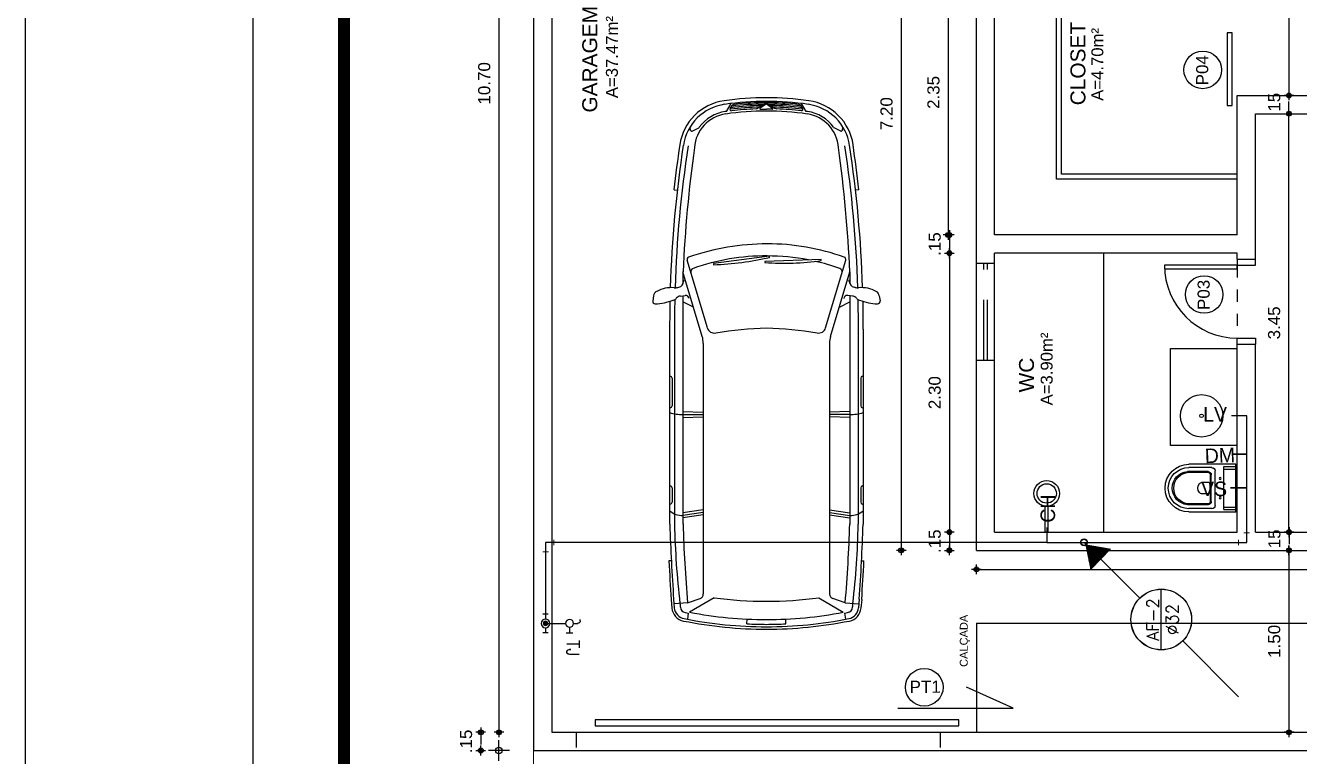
# Model space of a CAD drawing. Header units: millimetres. Extents: x 2426 to 2585, y 1215 to 1309.
# Drawn here: x 2507.04 to 2517.54, y 1273.94 to 1279.96 of the extents above; entities that cross this region are included whole.
import ezdxf
from ezdxf.enums import TextEntityAlignment as Align

# ---------------------------------------------------------------- set-up
doc = ezdxf.new("R2010")
doc.units = ezdxf.units.MM
doc.linetypes.add('DASHED', pattern=[0.75, 0.5, -0.25])
doc.linetypes.add('HIDDEN2', pattern=[0.1875, 0.125, -0.0625])
for name, color, linetype in [('01', 1, 'Continuous'), ('02', 2, 'Continuous'), ('A-PEN-B', 5, 'Continuous'), ('A-PEN-C', 4, 'Continuous'), ('A-PEN-G', 3, 'Continuous'), ('A-PEN-M', 6, 'Continuous'), ('CONEXÃO_HIDRÁULICA', 2, 'Continuous'), ('COTAS', 7, 'Continuous'), ('DIVERSOS', 4, 'Continuous'), ('HATCH', 8, 'Continuous'), ('PORTAS', 3, 'Continuous'), ('PROJEÇÃO', 8, 'HIDDEN2'), ('SIMBOLOS_AGUA', 3, 'Continuous'), ('TEXTO0', 7, 'Continuous'), ('TEXTO2', 3, 'Continuous'), ('TUBULAÇÃO_HIDRÁULICA', 5, 'Continuous'), ('TXT_0', 7, 'Continuous')]:
    doc.layers.add(name, color=color, linetype=linetype)
doc.styles.add('ADITIVOCAD', font='ROMANS.shx')
doc.styles.add('CARIMBO_DADOS', font='arial.ttf', dxfattribs={"height": 0.1})
doc.styles.add('SANSSERIF', font='sas_____.pfb', dxfattribs={"height": 1})

# ---------------------------------------------------------------- blocks, each defined once
blk = doc.blocks.new('CIRCULOS')
at = {"layer": 'A-PEN-M'}
for p, q in [((-4, 0), (4, 0)), ((0, 4), (0, -4))]:
    blk.add_line(p, q, dxfattribs=at)
for radius in [2, 1]:
    blk.add_circle((0, 0), radius, dxfattribs=at)
blk = doc.blocks.new('BOLA')
for p, q in [((-1.44, 0), (1.44, 0)), ((0, -1.44), (0, 1.44))]:
    blk.add_line(p, q)
blk.add_circle((0, 0), 0.452)
blk = doc.blocks.new('Adh_hicol0')
for radius in [0.559, 0.515]:
    blk.add_circle((0, 0), radius)
blk = doc.blocks.new('Adh_BalaoAf')
for p, q in [((0, 0), (0.65, 0)), ((1.8, 0), (1.15, 0))]:
    blk.add_line(p, q)
blk.add_circle((0.9, 0), 0.25)
blk = doc.blocks.new('Adh_Afn')
blk.add_line((-0.25, 0), (0.25, 0))
blk.add_circle((0, 0), 0.25)
at = {"flags": 8}
for tag, p in [('$AF', (0, 0.07)), ('$DIAM', (0, -0.091))]:
    blk.add_attdef(tag, text='', height=0.1, dxfattribs=at).set_placement(p, align=Align.MIDDLE)
blk = doc.blocks.new('Adh_hiutiliz')
blk.add_line((0, 0), (0.12, 0))
at = {"flags": 8}
blk.add_attdef('$N', text='', height=0.09, dxfattribs=at).set_placement((0.226, 0.042), align=Align.MIDDLE)
blk = doc.blocks.new('Adh_cx_te90c')
h = blk.add_hatch()
h.set_pattern_fill('_U', color=256, scale=0.002, angle=45, style=0, double=1)
h.set_pattern_definition([(45, (-6.4294139, -5.0577083), (-0.00141421356, 0.00141421356), []), (135, (-6.4294139, -5.0577083), (-0.00141421356, -0.00141421356), [])])
h.paths.add_polyline_path([(-0.017, 0, 1), (0.017, 0, 1)])
for p, q in [((-0.078, 0.022), (-0.078, -0.022)), ((0.078, -0.022), (0.078, 0.022)), ((-0.078, 0), (-0.036, 0)), ((0.036, 0), (0.078, 0))]:
    blk.add_line(p, q)
for radius in [0.0359, 0.017]:
    blk.add_circle((0, 0), radius)
blk = doc.blocks.new('ADH_TOR_PRE')
for p, q in [((-0.028, 0.078), (0.028, 0.078)), ((0, 0.032), (0, 0.078)), ((-0.078, 0), (-0.032, 0)), ((0.032, 0), (0.067, 0)), ((0.088, -0.022), (0.088, -0.032))]:
    blk.add_line(p, q)
blk.add_circle((0, 0), 0.0323)
blk.add_arc((0.067, -0.022), 0.0217, 359.6876, 88.1133)

msp = doc.modelspace()

# ---------------------------------------------------------------- hatches: boundary and pattern name
at = {"layer": 'HATCH', "lineweight": 18}
h = msp.add_hatch(dxfattribs=at)
h.set_pattern_fill('LINE,_O', color=256, scale=0.001, angle=248.4888)
h.set_pattern_definition([(248.48882318, (2332.1632736, 3505.723881), (0.002953848728, -0.001164217631), [])])
h.paths.add_polyline_path([(2515.82, 1275.483), (2515.982, 1275.649), (2515.78, 1275.684)])

# ---------------------------------------------------------------- linework, layer by layer
at = {"color": 253}
for p, q in [((2512.818, 1279.256), (2512.857, 1279.322)), ((2512.847, 1279.276), (2512.864, 1279.304)), ((2513.147, 1279.329), (2513.076, 1279.282)), ((2513.147, 1279.317), (2513.096, 1279.283)), ((2513.098, 1279.274), (2513.147, 1279.274)), ((2513.147, 1279.329), (2513.217, 1279.282)), ((2513.147, 1279.317), (2513.198, 1279.283)), ((2513.195, 1279.274), (2513.147, 1279.274)), ((2513.446, 1279.276), (2513.43, 1279.304)), ((2513.475, 1279.256), (2513.437, 1279.322)), ((2512.52, 1279.102), (2512.518, 1279.129)), ((2512.535, 1279.094), (2512.589, 1279.121)), ((2513.759, 1279.094), (2513.704, 1279.121)), ((2513.774, 1279.102), (2513.776, 1279.129)), ((2512.385, 1278.609), (2512.418, 1278.605)), ((2513.909, 1278.609), (2513.876, 1278.605)), ((2512.66, 1277.471), (2512.493, 1278.03)), ((2513.171, 1278.062), (2512.71, 1278.001)), ((2513.598, 1278.036), (2513.134, 1278.019)), ((2513.134, 1278.019), (2513.134, 1278.01)), ((2513.173, 1278.052), (2513.171, 1278.062)), ((2513.599, 1278.026), (2513.598, 1278.036)), ((2513.634, 1277.471), (2513.801, 1278.03)), ((2512.459, 1277.933), (2512.459, 1277.833)), ((2512.618, 1277.4), (2512.459, 1277.933)), ((2512.71, 1278.001), (2512.711, 1277.992)), ((2513.676, 1277.4), (2513.835, 1277.933)), ((2513.835, 1277.933), (2513.835, 1277.833)), ((2512.416, 1277.804), (2512.424, 1277.806)), ((2513.877, 1277.804), (2513.869, 1277.806)), ((2512.217, 1277.736), (2512.21, 1277.693)), ((2512.438, 1277.733), (2512.477, 1277.738)), ((2512.459, 1277.736), (2512.459, 1275.852)), ((2513.856, 1277.733), (2513.817, 1277.738)), ((2513.834, 1277.736), (2513.834, 1275.852)), ((2514.077, 1277.736), (2514.084, 1277.693)), ((2512.546, 1277.642), (2512.459, 1277.686)), ((2513.748, 1277.642), (2513.835, 1277.686)), ((2512.349, 1277.46), (2512.349, 1275.852)), ((2512.389, 1277.46), (2512.389, 1275.852)), ((2513.904, 1277.46), (2513.904, 1275.852)), ((2513.944, 1277.46), (2513.944, 1275.852)), ((2512.626, 1277.343), (2512.626, 1275.278)), ((2513.667, 1277.343), (2513.667, 1275.278)), ((2512.354, 1277.072), (2512.349, 1277.072)), ((2513.939, 1277.072), (2513.944, 1277.072)), ((2512.369, 1277.057), (2512.369, 1276.828)), ((2513.924, 1277.057), (2513.924, 1276.828)), ((2512.354, 1276.813), (2512.349, 1276.813)), ((2512.459, 1276.781), (2512.626, 1276.776)), ((2512.459, 1276.757), (2512.626, 1276.757)), ((2513.835, 1276.781), (2513.667, 1276.776)), ((2513.835, 1276.757), (2513.667, 1276.757)), ((2513.939, 1276.813), (2513.944, 1276.813)), ((2512.459, 1276.733), (2512.626, 1276.738)), ((2513.835, 1276.733), (2513.667, 1276.738)), ((2512.354, 1276.168), (2512.349, 1276.168)), ((2512.369, 1276.153), (2512.369, 1276.033)), ((2513.924, 1276.153), (2513.924, 1276.033)), ((2513.939, 1276.168), (2513.944, 1276.168)), ((2512.354, 1276.018), (2512.349, 1276.018)), ((2513.939, 1276.018), (2513.944, 1276.018)), ((2512.626, 1275.97), (2512.459, 1275.945)), ((2512.626, 1275.95), (2512.459, 1275.925)), ((2512.626, 1275.929), (2512.459, 1275.905)), ((2513.667, 1275.97), (2513.835, 1275.945)), ((2513.667, 1275.95), (2513.835, 1275.925)), ((2513.667, 1275.929), (2513.835, 1275.905)), ((2512.362, 1275.551), (2512.342, 1275.55)), ((2513.931, 1275.551), (2513.951, 1275.55)), ((2512.361, 1275.233), (2512.367, 1275.161)), ((2512.381, 1275.235), (2512.387, 1275.163)), ((2512.497, 1275.204), (2512.385, 1275.195)), ((2512.497, 1275.204), (2512.6, 1275.241)), ((2512.715, 1275.245), (2512.514, 1275.126)), ((2513.579, 1275.245), (2513.78, 1275.126)), ((2513.797, 1275.204), (2513.694, 1275.241)), ((2513.797, 1275.204), (2513.909, 1275.195)), ((2513.912, 1275.235), (2513.906, 1275.163)), ((2513.932, 1275.233), (2513.926, 1275.161)), ((2512.502, 1275.12), (2512.496, 1275.07)), ((2512.986, 1275.03), (2512.988, 1275.07)), ((2513.307, 1275.03), (2513.306, 1275.07)), ((2513.791, 1275.12), (2513.798, 1275.07))]:
    msp.add_line(p, q, dxfattribs=at)
for centre, radius, start, end in [((2512.858, 1278.918), 0.43, 98.0306, 171.7041), ((2512.858, 1278.918), 0.4, 98.0306, 171.7041), ((2513.147, 1276.873), 2.495, 89.9922, 98.0306), ((2513.147, 1276.873), 2.465, 89.9922, 98.0306), ((2512.856, 1279.271), 0.01, 149.5234, 276.9056), ((2513.147, 1276.873), 2.419, 91.3102, 97.1229), ((2513.147, 1276.873), 2.431, 90.8639, 96.9141), ((2513.147, 1276.873), 2.405, 92.0444, 96.9056), ((2513.147, 1276.873), 2.443, 90.4273, 96.6993), ((2512.881, 1279.294), 0.02, 96.2528, 149.5234), ((2513.147, 1276.873), 2.455, 90, 96.2528), ((2513.06, 1279.307), 0.03, 272.0444, 303.64), ((2513.098, 1279.279), 0.005, 123.5137, 270), ((2513.147, 1276.873), 2.495, 81.9694, 90.0078), ((2513.147, 1276.873), 2.465, 81.9694, 90.0078), ((2513.147, 1276.873), 2.455, 83.7472, 90), ((2513.147, 1276.873), 2.443, 83.3007, 89.5727), ((2513.147, 1276.873), 2.431, 83.0859, 89.1361), ((2513.195, 1279.279), 0.005, 270, 56.4863), ((2513.147, 1276.873), 2.419, 82.8771, 88.6898), ((2513.234, 1279.307), 0.03, 236.36, 267.9556), ((2513.147, 1276.873), 2.405, 83.0944, 87.9556), ((2513.412, 1279.294), 0.02, 30.4766, 83.7472), ((2513.438, 1279.271), 0.01, 263.0944, 30.4766), ((2513.436, 1278.918), 0.4, 8.2959, 81.9694), ((2513.436, 1278.918), 0.43, 8.2959, 81.9694), ((2512.853, 1278.938), 0.3, 98.0937, 176.3106), ((2512.853, 1278.938), 0.32, 98.0937, 144.2893), ((2513.147, 1276.873), 2.405, 97.843, 98.0937), ((2513.147, 1276.873), 2.385, 89.9922, 98.0937), ((2513.147, 1276.873), 2.385, 81.9063, 90.0078), ((2513.147, 1276.873), 2.405, 81.9063, 82.157), ((2513.441, 1278.938), 0.3, 3.6894, 81.9063), ((2513.441, 1278.938), 0.32, 35.7107, 81.9063), ((2512.53, 1279.103), 0.01, 185.3423, 296.4749), ((2512.585, 1279.13), 0.01, 296.4749, 324.2893), ((2513.709, 1279.13), 0.01, 215.7107, 243.5251), ((2513.764, 1279.103), 0.01, 243.5251, 354.6577), ((2522.009, 1277.505), 9.66, 171.2385, 178.2293), ((2523.121, 1277.422), 10.802, 171.7041, 173.6926), ((2522.01, 1277.505), 9.621, 171.2344, 178.2284), ((2523, 1277.478), 10.55, 171.9398, 177.529), ((2503.294, 1277.478), 10.55, 2.471, 8.0602), ((2504.284, 1277.505), 9.621, 1.7716, 8.7656), ((2504.284, 1277.505), 9.66, 1.7707, 8.7615), ((2503.172, 1277.422), 10.802, 6.3074, 8.2959), ((2513.165, 1276.13), 2.034, 90.3247, 108.9193), ((2513.153, 1276.27), 1.894, 70.3901, 90.0138), ((2512.512, 1278.035), 0.02, 109.6099, 196.6119), ((2513.141, 1276.269), 1.795, 89.6316, 109.4683), ((2512.65, 1280.244), 2.253, 271.5598, 283.4099), ((2513.287, 1280.257), 2.253, 266.1076, 277.9577), ((2513.153, 1276.27), 1.794, 79.095, 90.0138), ((2513.153, 1276.27), 1.794, 70.5282, 77.22), ((2513.782, 1278.035), 0.02, 343.3881, 70.3901), ((2512.553, 1277.933), 0.03, 109.4718, 196.6119), ((2513.741, 1277.933), 0.03, 343.3881, 70.5282), ((2512.365, 1277.548), 0.255, 85.0058, 118.7734), ((2512.396, 1277.902), 0.1, 265.0058, 281.8917), ((2512.414, 1277.855), 0.05, 281.8917, 358.3273), ((2534.039, 1277.223), 21.585, 178.2873, 178.3273), ((2536.525, 1277.293), 24.034, 178.5497, 178.5532), ((2489.768, 1277.293), 24.034, 1.4468, 1.4503), ((2492.254, 1277.223), 21.585, 1.6727, 1.7127), ((2513.88, 1277.855), 0.05, 181.6727, 258.1083), ((2513.898, 1277.902), 0.1, 258.1083, 274.9942), ((2513.929, 1277.548), 0.255, 61.2266, 94.9942), ((2512.229, 1277.69), 0.02, 170.7899, 272.3087), ((2512.266, 1277.728), 0.05, 118.7734, 170.7899), ((2512.21, 1278.161), 0.492, 272.3087, 290.122), ((2512.372, 1277.74), 0.0411, 281.2199, 321.8273), ((2525.15, 1277.46), 12.761, 178.904, 180), ((2512.443, 1277.684), 0.05, 96.4201, 141.8273), ((2512.48, 1277.708), 0.03, 11.9864, 96.4201), ((2513.813, 1277.708), 0.03, 83.5799, 168.0136), ((2513.85, 1277.684), 0.05, 38.1727, 83.5799), ((2513.922, 1277.74), 0.0411, 218.1727, 258.7801), ((2501.144, 1277.46), 12.761, 0, 1.096), ((2514.083, 1278.161), 0.492, 249.878, 267.6913), ((2514.028, 1277.728), 0.05, 9.2101, 61.2266), ((2514.064, 1277.69), 0.02, 267.6913, 9.2101), ((2525.15, 1277.46), 12.801, 178.9695, 180), ((2501.144, 1277.46), 12.801, 0, 1.0305), ((2512.426, 1277.343), 0.2, 0, 16.6119), ((2512.717, 1277.488), 0.06, 196.6119, 281.0951), ((2513.282, 1273.826), 3.645, 92.1236, 98.7298), ((2513.012, 1273.826), 3.645, 81.2702, 87.8764), ((2513.577, 1277.488), 0.06, 258.9049, 343.3881), ((2513.867, 1277.343), 0.2, 163.3881, 180), ((2512.354, 1277.057), 0.015, 0, 90), ((2513.939, 1277.057), 0.015, 90, 180), ((2512.448, 1277.061), 0.304, 251.0892, 272.1187), ((2512.354, 1276.828), 0.015, 270, 0), ((2513.846, 1277.061), 0.304, 267.8813, 288.9108), ((2513.939, 1276.828), 0.015, 180, 270), ((2512.354, 1276.153), 0.015, 0, 90), ((2513.939, 1276.153), 0.015, 90, 180), ((2512.354, 1276.033), 0.015, 270, 0), ((2513.939, 1276.033), 0.015, 180, 270), ((2512.451, 1276.08), 0.155, 229.1448, 273.0127), ((2513.843, 1276.08), 0.155, 266.9873, 310.8552), ((2529.983, 1276.45), 17.643, 181.9438, 183.9507), ((2519.12, 1275.986), 6.732, 181.1365, 186.7175), ((2524.54, 1276.218), 12.086, 181.7201, 184.8106), ((2501.753, 1276.218), 12.086, 355.1894, 358.2799), ((2507.173, 1275.986), 6.732, 353.2825, 358.8635), ((2496.311, 1276.45), 17.643, 356.0493, 358.0562), ((2529.983, 1276.45), 17.663, 182.9218, 183.9507), ((2496.311, 1276.45), 17.663, 356.0493, 357.0782), ((2512.586, 1275.278), 0.04, 289.4009, 0), ((2513.707, 1275.278), 0.04, 180, 250.5991), ((2534.058, 1277.107), 21.708, 185.042, 185.1212), ((2513.147, 1278.482), 3.265, 262.3957, 270), ((2513.147, 1278.482), 3.265, 270, 277.6043), ((2492.236, 1277.107), 21.708, 354.8788, 354.958), ((2512.487, 1275.172), 0.12, 184.867, 258.7257), ((2512.487, 1275.172), 0.1, 184.867, 258.7257), ((2512.487, 1275.173), 0.05, 184.867, 259.4617), ((2513.147, 1278.482), 3.475, 258.7257, 270), ((2513.102, 1278.482), 3.415, 259.4617, 259.8848), ((2513.147, 1278.482), 3.415, 259.3133, 270), ((2513.147, 1278.482), 3.415, 270, 280.6867), ((2513.147, 1278.482), 3.475, 270, 281.2743), ((2513.191, 1278.482), 3.415, 280.1152, 280.5383), ((2513.807, 1275.173), 0.05, 280.5383, 355.133), ((2513.807, 1275.172), 0.1, 281.2743, 355.133), ((2513.807, 1275.172), 0.12, 281.2743, 355.133), ((2513.147, 1278.482), 3.495, 258.7257, 270), ((2513.147, 1278.482), 3.455, 267.3372, 270), ((2513.147, 1278.482), 3.495, 270, 281.2743), ((2513.147, 1278.482), 3.455, 270, 272.6628)]:
    msp.add_arc(centre, radius, start, end, dxfattribs=at)
at = {"layer": '01', "color": 253}
for p, q in [((2516.787, 1276.286), (2516.617, 1276.286)), ((2516.819, 1276.319), (2516.629, 1276.319)), ((2516.787, 1276.28), (2516.629, 1276.28)), ((2516.808, 1276.04), (2516.808, 1276.26)), ((2516.814, 1276.04), (2516.814, 1276.26)), ((2516.846, 1276.007), (2516.846, 1276.292)), ((2516.918, 1276.306), (2517.017, 1276.306)), ((2516.796, 1276.197), (2516.738, 1276.197)), ((2516.754, 1276.197), (2516.754, 1276.195)), ((2516.787, 1276.013), (2516.617, 1276.013)), ((2516.787, 1276.02), (2516.629, 1276.02)), ((2516.796, 1276.103), (2516.738, 1276.103)), ((2515.444, 1275.787), (2515.444, 1276)), ((2515.47, 1275.787), (2515.47, 1276)), ((2516.819, 1275.981), (2516.629, 1275.981)), ((2516.918, 1275.994), (2517.017, 1275.994)), ((2515.47, 1275.787), (2515.444, 1275.787))]:
    msp.add_line(p, q, dxfattribs=at)
for radius in [0.106, 0.0797]:
    msp.add_circle((2515.457, 1276.106), radius, dxfattribs=at)
at = {"layer": '01', "color": 253, "extrusion": (0, 0, -1)}
for centre, major_axis, start_param, end_param in [((2516.629, 1276.15), (-0.12, 0.12), 3.926991, 7.068583), ((2516.629, 1276.15), (-0.097, 0.097), 4.015064, 6.98051), ((2516.635, 1276.15), (-0.0922, -0.0922), 5.543175, 8.593992), ((2516.787, 1276.26), (-0.0188, 0.0188), 0.785398, 2.356194), ((2516.787, 1276.26), (-0.0143, 0.0143), 0.785398, 2.356194), ((2516.819, 1276.292), (-0.0188, 0.0188), 0.785398, 2.356194), ((2516.888, 1276.23), (-0.00564, -0.00564), 2.356194490189015, 8.639379797368601), ((2516.759, 1276.15), (-0.0398, -0.0398), 0.072742, 1.498055), ((2516.738, 1276.168), (-0.0203, 0.0203), -0.072742, 0.785398), ((2516.542, 1276.143), (-0.184, -0.184), 3.720465, 3.902095), ((2516.542, 1276.156), (-0.184, 0.184), 2.38109, 2.56272), ((2516.738, 1276.132), (-0.0203, -0.0203), 5.497787, 6.355927), ((2516.787, 1276.04), (-0.0188, -0.0188), 3.926991, 5.497787), ((2516.787, 1276.04), (-0.0143, -0.0143), 3.926991, 5.497787), ((2516.888, 1276.07), (-0.00564, -0.00564), 2.356194490189015, 8.639379797368601), ((2516.819, 1276.007), (-0.0188, -0.0188), 3.926991, 5.497787)]:
    msp.add_ellipse(centre, major_axis=major_axis, ratio=1, start_param=start_param, end_param=end_param, dxfattribs=at)
at = {"layer": '02', "color": 253}
for p, q in [((2517.017, 1276.347), (2516.629, 1276.347)), ((2516.918, 1276.327), (2517.017, 1276.327)), ((2516.918, 1275.973), (2516.918, 1276.327)), ((2517.017, 1275.953), (2517.017, 1276.347)), ((2517.017, 1275.953), (2516.629, 1275.953)), ((2516.918, 1275.973), (2517.017, 1275.973))]:
    msp.add_line(p, q, dxfattribs=at)
at = {"layer": '02', "color": 253, "lineweight": 5}
msp.add_line((2511.228, 1266.487), (2511.228, 1273.987), dxfattribs=at)
at = {"layer": '02', "color": 253, "extrusion": (0, 0, -1)}
msp.add_ellipse((2516.629, 1276.15), major_axis=(-0.139, 0.139), ratio=1, start_param=3.926991, end_param=7.068583, dxfattribs=at)
at = {"layer": 'A-PEN-B', "color": 253}
for p, q in [((2511.228, 1284.987), (2511.228, 1273.987)), ((2511.378, 1284.837), (2511.378, 1274.137)), ((2514.878, 1275.637), (2514.878, 1282.837)), ((2517.454, 1282.677), (2517.454, 1279.397)), ((2514.645, 1280.577), (2514.645, 1278.247)), ((2515.028, 1278.237), (2515.028, 1280.587)), ((2516.985, 1279.303), (2516.985, 1279.903)), ((2517.028, 1278.237), (2517.028, 1279.387)), ((2517.028, 1278.237), (2517.028, 1279.387)), ((2517.028, 1279.387), (2520.278, 1279.387)), ((2517.178, 1278.037), (2517.178, 1279.237)), ((2517.178, 1279.237), (2520.028, 1279.237)), ((2517.028, 1278.237), (2515.028, 1278.237)), ((2514.655, 1278.077), (2514.655, 1275.797)), ((2517.028, 1278.087), (2515.028, 1278.087)), ((2515.028, 1275.787), (2515.028, 1278.087)), ((2517.028, 1278.037), (2517.028, 1278.087)), ((2517.028, 1278.037), (2517.178, 1278.037)), ((2515.028, 1278.003), (2514.878, 1278.003)), ((2517.028, 1275.787), (2517.028, 1277.337)), ((2517.028, 1277.337), (2517.178, 1277.337)), ((2517.178, 1275.787), (2517.178, 1277.337)), ((2515.028, 1277.203), (2514.878, 1277.203)), ((2515.028, 1275.787), (2517.028, 1275.787)), ((2517.178, 1275.787), (2517.853, 1275.787)), ((2514.878, 1275.637), (2517.853, 1275.637)), ((2514.878, 1275.037), (2521.928, 1275.037)), ((2514.878, 1275.037), (2514.878, 1274.137)), ((2511.378, 1274.137), (2541.078, 1274.137)), ((2511.228, 1273.987), (2541.228, 1273.987))]:
    msp.add_line(p, q, dxfattribs=at)
at = {"layer": 'A-PEN-B', "color": 5, "ltscale": 0.25}
for p, q in [((2517.106, 1276.746), (2516.98, 1276.746)), ((2517.106, 1276.43), (2517.106, 1276.746)), ((2517.106, 1276.43), (2516.983, 1276.43)), ((2516.983, 1276.43), (2517.106, 1276.43)), ((2517.106, 1276.152), (2517.106, 1276.43)), ((2517.106, 1276.152), (2516.973, 1276.152)), ((2516.973, 1276.152), (2517.106, 1276.152)), ((2517.106, 1275.703), (2517.106, 1276.152)), ((2515.457, 1275.824), (2515.457, 1275.703)), ((2515.457, 1275.703), (2511.326, 1275.703)), ((2511.326, 1275.703), (2511.326, 1275.113)), ((2515.457, 1275.703), (2517.106, 1275.703))]:
    msp.add_line(p, q, dxfattribs=at)
at = {"layer": 'A-PEN-C', "color": 253}
for p, q in [((2514.878, 1277.203), (2514.878, 1278.003)), ((2515.028, 1277.203), (2515.028, 1278.003))]:
    msp.add_line(p, q, dxfattribs=at)
for centre in [(2516.743, 1279.598), (2516.755, 1277.746), (2514.448, 1274.508)]:
    msp.add_circle(centre, 0.155, dxfattribs=at)
at = {"layer": 'A-PEN-G', "color": 253}
for p, q in [((2516.985, 1279.903), (2516.945, 1279.903)), ((2516.945, 1279.903), (2516.945, 1279.303)), ((2516.985, 1279.303), (2516.985, 1279.903)), ((2516.945, 1279.303), (2516.985, 1279.303))]:
    msp.add_line(p, q, dxfattribs=at)
at = {"layer": 'A-PEN-G', "color": 253, "linetype": 'DASHED'}
for p, q in [((2514.938, 1277.203), (2514.938, 1278.003)), ((2514.968, 1277.203), (2514.968, 1278.003))]:
    msp.add_line(p, q, dxfattribs=at)
at = {"layer": 'A-PEN-M', "color": 253, "ltscale": 0.25}
for p, q in [((2510.942, 1284.827), (2510.942, 1274.147)), ((2514.258, 1282.827), (2514.258, 1275.647)), ((2517.454, 1275.797), (2517.454, 1279.227)), ((2514.655, 1278.247), (2514.655, 1278.257)), ((2514.655, 1278.237), (2514.655, 1278.087)), ((2514.655, 1278.077), (2514.655, 1278.067)), ((2514.655, 1275.797), (2514.655, 1275.807)), ((2514.655, 1275.787), (2514.655, 1275.637)), ((2514.655, 1275.627), (2514.655, 1275.617)), ((2514.888, 1275.48), (2521.168, 1275.48))]:
    msp.add_line(p, q, dxfattribs=at)
at = {"layer": 'A-PEN-M', "color": 253}
for p, q in [((2515.538, 1278.697), (2515.538, 1280.587)), ((2515.578, 1278.737), (2515.578, 1280.587)), ((2517.028, 1278.697), (2515.538, 1278.697)), ((2517.028, 1278.737), (2515.578, 1278.737)), ((2515.928, 1275.787), (2515.929, 1278.087)), ((2516.478, 1276.501), (2516.478, 1277.301)), ((2516.478, 1277.301), (2517.028, 1277.301)), ((2517.028, 1276.501), (2516.478, 1276.501)), ((2517.454, 1275.627), (2517.454, 1274.147)), ((2515.182, 1274.337), (2514.797, 1274.509)), ((2514.231, 1274.337), (2515.182, 1274.337)), ((2514.734, 1274.239), (2511.734, 1274.239)), ((2511.734, 1274.239), (2511.734, 1274.189)), ((2514.734, 1274.189), (2514.734, 1274.239)), ((2511.734, 1274.189), (2514.734, 1274.189))]:
    msp.add_line(p, q, dxfattribs=at)
at = {"layer": 'A-PEN-M', "color": 253, "linetype": 'HIDDEN2', "ltscale": 0.25}
for p, q in [((2517.454, 1279.397), (2517.454, 1279.407)), ((2517.454, 1279.237), (2517.454, 1279.387)), ((2517.454, 1279.227), (2517.454, 1279.217)), ((2517.028, 1277.987), (2517.028, 1277.387)), ((2517.455, 1275.797), (2517.455, 1275.807)), ((2517.455, 1275.787), (2517.455, 1275.637)), ((2517.455, 1275.627), (2517.455, 1275.617)), ((2510.792, 1274.147), (2510.792, 1274.157)), ((2510.792, 1274.137), (2510.792, 1273.987)), ((2510.792, 1273.977), (2510.792, 1273.967))]:
    msp.add_line(p, q, dxfattribs=at)
at = {"layer": 'A-PEN-M', "color": 253, "linetype": 'HIDDEN2'}
for p, q in [((2511.578, 1274.137), (2511.578, 1273.987)), ((2514.578, 1274.137), (2514.578, 1273.987))]:
    msp.add_line(p, q, dxfattribs=at)
at = {"layer": 'A-PEN-M', "color": 253}
for radius in [0.175, 0.015]:
    msp.add_circle((2516.734, 1276.746), radius, dxfattribs=at)
at = {"layer": 'CONEXÃO_HIDRÁULICA', "lineweight": 18}
for p, q in [((2517.083, 1275.781), (2517.128, 1275.781)), ((2511.349, 1275.625), (2511.304, 1275.625))]:
    msp.add_line(p, q, dxfattribs=at)
for points in [[(2511.394, 1275.725), (2511.394, 1275.68), (2511.394, 1275.703), (2511.326, 1275.703), (2511.326, 1275.625)], [(2517.038, 1275.68), (2517.038, 1275.725), (2517.038, 1275.703), (2517.106, 1275.703), (2517.106, 1275.781)]]:
    msp.add_lwpolyline(points, dxfattribs=at)
at = {"layer": 'DIVERSOS', "lineweight": 18}
msp.add_lwpolyline([(2515.78, 1275.684), (2515.82, 1275.483), (2515.982, 1275.649)], dxfattribs=at)
at = {"layer": 'PORTAS', "color": 253}
for p, q in [((2517.028, 1278.037), (2517.028, 1277.987)), ((2517.178, 1277.987), (2517.178, 1278.037)), ((2517.028, 1277.987), (2516.428, 1277.987)), ((2516.428, 1277.987), (2516.428, 1277.957)), ((2516.428, 1277.957), (2517.028, 1277.957)), ((2517.028, 1277.987), (2517.178, 1277.987)), ((2517.028, 1277.957), (2517.028, 1277.987)), ((2517.028, 1277.337), (2517.028, 1277.387)), ((2517.028, 1277.387), (2517.178, 1277.387)), ((2517.178, 1277.387), (2517.178, 1277.337))]:
    msp.add_line(p, q, dxfattribs=at)
at = {"layer": 'PROJEÇÃO', "color": 253, "linetype": 'ByBlock'}
msp.add_arc((2517.028, 1277.987), 0.6, 180, 270, dxfattribs=at)
at = {"layer": 'TEXTO0', "linetype": 'ByBlock'}
msp.add_lwpolyline([(2508.914, 1264.548), (2583.451, 1264.548), (2583.451, 1309.098), (2508.914, 1309.098)], close=True, dxfattribs=at)
at = {"layer": 'TEXTO0', "linetype": 'ByBlock', "const_width": 0.1}
msp.add_lwpolyline([(2509.664, 1265.298), (2582.332, 1265.298), (2582.332, 1308.348), (2509.664, 1308.348)], close=True, dxfattribs=at)
at = {"layer": 'TEXTO0', "linetype": 'ByBlock'}
msp.add_lwpolyline([(2508.914, 1264.548), (2507.039, 1264.548), (2507.039, 1284.048), (2508.914, 1285.923), (2509.664, 1285.923)], dxfattribs=at)

# ---------------------------------------------------------------- block references
at = {"layer": 'A-PEN-B', "color": 253, "xscale": 0.01, "yscale": 0.01, "zscale": 0.01}
for p, rotation in [((2517.454, 1279.387), 270), ((2514.645, 1278.237), 270), ((2514.655, 1278.087), 90), ((2514.655, 1275.787), 270)]:
    msp.add_blockref('CIRCULOS', p, dxfattribs=dict(at, rotation=rotation))
at = {"layer": 'A-PEN-M', "color": 253, "linetype": 'HIDDEN2', "ltscale": 0.25, "xscale": 0.01, "yscale": 0.01, "zscale": 0.01}
for p, rotation in [((2517.454, 1279.387), 270), ((2517.454, 1279.237), 90), ((2517.455, 1275.787), 270), ((2517.455, 1275.637), 90), ((2510.792, 1274.137), 270), ((2510.942, 1274.137), 270), ((2510.792, 1273.987), 90)]:
    msp.add_blockref('CIRCULOS', p, dxfattribs=dict(at, rotation=rotation))
at = {"layer": 'A-PEN-M', "color": 253, "ltscale": 0.25, "xscale": 0.01, "yscale": 0.01, "zscale": 0.01}
for p, rotation in [((2517.454, 1279.237), 90), ((2514.655, 1278.237), 270), ((2514.655, 1278.087), 90), ((2514.655, 1275.787), 270), ((2517.454, 1275.787), 270), ((2514.258, 1275.637), 270), ((2514.655, 1275.637), 90), ((2514.878, 1275.48), 180)]:
    msp.add_blockref('CIRCULOS', p, dxfattribs=dict(at, rotation=rotation))
at = {"layer": 'A-PEN-M', "color": 253, "xscale": 0.01, "yscale": 0.01, "zscale": 0.01}
for p, rotation in [((2517.454, 1275.637), 90), ((2517.454, 1274.137), 270)]:
    msp.add_blockref('CIRCULOS', p, dxfattribs=dict(at, rotation=rotation))
at = {"layer": 'CONEXÃO_HIDRÁULICA', "lineweight": 18, "xscale": -1, "rotation": 90}
msp.add_blockref('Adh_cx_te90c', (2511.326, 1275.035), dxfattribs=at)
at = {"layer": 'COTAS', "color": 253, "lineweight": 30, "xscale": 0.06, "yscale": 0.06, "zscale": 0.06, "rotation": 90}
msp.add_blockref('BOLA', (2510.942, 1273.987), dxfattribs=at)
at = {"layer": 'DIVERSOS', "lineweight": 18, "rotation": 315}
msp.add_blockref('Adh_BalaoAf', (2515.765, 1275.703), dxfattribs=at)
at = {"layer": 'DIVERSOS', "lineweight": 18}
ref = msp.add_blockref('Adh_Afn', (2516.402, 1275.067), dxfattribs=dict(at, rotation=90))
ref.add_attrib('$AF', 'AF-2', dxfattribs={"layer": 'TXT_0', "height": 0.1, "rotation": 90, "style": 'ADITIVOCAD', "flags": 8}).set_placement((2516.332, 1275.067), align=Align.MIDDLE)
ref.add_attrib('$DIAM', '%%C32', dxfattribs={"layer": 'TXT_0', "height": 0.1, "rotation": 90, "style": 'ADITIVOCAD', "flags": 8}).set_placement((2516.493, 1275.067), align=Align.MIDDLE)
at = {"layer": 'SIMBOLOS_AGUA', "lineweight": 18, "xscale": -1, "rotation": 180}
msp.add_blockref('ADH_TOR_PRE', (2511.524, 1275.035), dxfattribs=at)
at = {"layer": 'TUBULAÇÃO_HIDRÁULICA', "lineweight": 18, "xscale": 0.0500000000001819, "yscale": 0.0500000000001819, "zscale": 0.0500000000001819, "rotation": 270}
msp.add_blockref('Adh_hicol0', (2515.765, 1275.703), dxfattribs=at)
at = {"layer": 'TUBULAÇÃO_HIDRÁULICA', "lineweight": 18}
ref = msp.add_blockref('Adh_hiutiliz', (2511.326, 1275.035), dxfattribs=dict(at, xscale=-1, rotation=180))
ref.add_attrib('$N', 'TJ', dxfattribs={"layer": 'CONEXÃO_HIDRÁULICA', "height": 0.1, "rotation": 270, "style": 'ADITIVOCAD', "flags": 8}).set_placement((2511.552, 1274.83), align=Align.MIDDLE)
ref = msp.add_blockref('Adh_hiutiliz', (2511.326, 1275.035), dxfattribs=dict(at, xscale=-1, rotation=180))
ref.add_attrib('$N', 'TJ', dxfattribs={"layer": 'CONEXÃO_HIDRÁULICA', "height": 0.1, "rotation": 270, "style": 'ADITIVOCAD', "flags": 8}).set_placement((2511.552, 1274.829), align=Align.MIDDLE)

# ---------------------------------------------------------------- texts
at = {"layer": 'A-PEN-B', "color": 253, "char_height": 0.1, "attachment_point": 5, "rotation": 90, "style": 'CARIMBO_DADOS'}
for s, insert in [('\\A1;2.35', (2514.524, 1279.412)), ('\\A1;2.30', (2514.534, 1276.937))]:
    msp.add_mtext(s, dxfattribs=dict(at, insert=insert))
at = {"layer": 'A-PEN-C', "color": 253, "style": 'CARIMBO_DADOS'}
for s, rotation, p in [('P04', 90.1076, (2516.789, 1279.471)), ('P03', 90.1076, (2516.801, 1277.619)), ('PT1', 0.1076, (2514.327, 1274.462))]:
    msp.add_text(s, height=0.1, rotation=rotation, dxfattribs=at).set_placement(p)
at = {"layer": 'A-PEN-M', "color": 253, "linetype": 'HIDDEN2', "ltscale": 0.25, "char_height": 0.1, "attachment_point": 5, "rotation": 90, "style": 'CARIMBO_DADOS'}
for s, insert in [('\\A1;10.70', (2510.821, 1279.487)), ('\\A1;.15', (2517.333, 1279.312)), ('\\A1;.15', (2517.334, 1275.712)), ('\\A1;.15', (2510.671, 1274.062))]:
    msp.add_mtext(s, dxfattribs=dict(at, insert=insert))
at = {"layer": 'A-PEN-M', "color": 253, "ltscale": 0.25, "char_height": 0.1, "attachment_point": 5, "rotation": 90, "style": 'CARIMBO_DADOS'}
for s, insert in [('\\A1;7.20', (2514.137, 1279.237)), ('\\A1;.15', (2514.534, 1278.162)), ('\\A1;3.45', (2517.332, 1277.512)), ('\\A1;.15', (2514.534, 1275.712))]:
    msp.add_mtext(s, dxfattribs=dict(at, insert=insert))
at = {"layer": 'A-PEN-M', "color": 253, "insert": (2517.333, 1274.887), "char_height": 0.1, "attachment_point": 5, "rotation": 90, "style": 'CARIMBO_DADOS'}
msp.add_mtext('\\A1;1.50', dxfattribs=at)
at = {"layer": 'TEXTO2', "color": 253, "style": 'SANSSERIF'}
for s, height, p in [('GARAGEM', 0.1231, (2511.752, 1279.246)), ('CLOSET', 0.1231, (2515.776, 1279.306)), ('WC', 0.1231, (2515.352, 1276.939)), ('CALÇADA', 0.0652, (2514.806, 1274.676))]:
    msp.add_text(s, height=height, rotation=90, dxfattribs=at).set_placement(p)
at = {"layer": 'TUBULAÇÃO_HIDRÁULICA', "color": 0, "lineweight": 18, "char_height": 0.12, "width": 1.87151, "attachment_point": 1}
for s, insert in [('LV', (2516.747, 1276.819)), ('VS', (2516.73, 1276.204))]:
    msp.add_mtext(s, dxfattribs=dict(at, insert=insert))
for s, insert, rotation in [('DM', (2516.758, 1276.475), 2.0086), ('CH', (2515.406, 1275.865), 90)]:
    msp.add_mtext(s, dxfattribs=dict(at, insert=insert, rotation=rotation))
at = {"layer": 'TXT_0', "color": 253, "style": 'SANSSERIF'}
for s, p in [('A=37.47m²', (2511.922, 1279.365)), ('A=4.70m²', (2515.924, 1279.343)), ('A=3.90m²', (2515.506, 1276.832))]:
    msp.add_text(s, height=0.0985, rotation=90, dxfattribs=at).set_placement(p)

doc.saveas('drawing.dxf')
